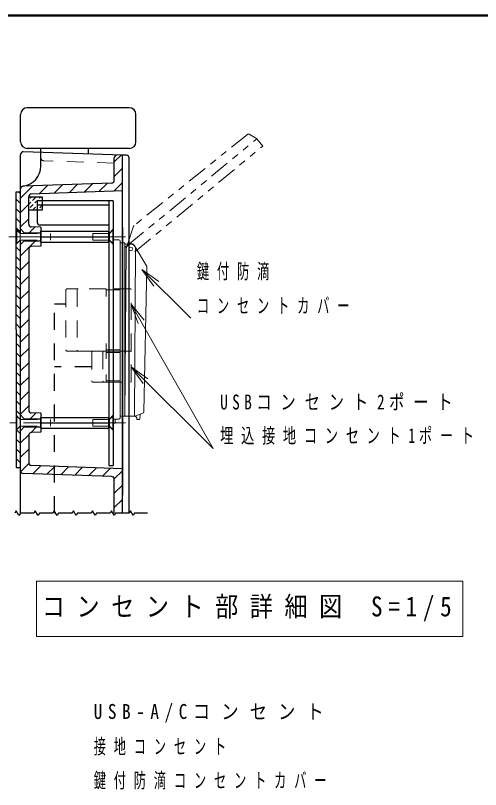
# Model space of a CAD drawing. Units: millimetres on the paper, scale 1:20, with parts at other scales. Extents: x -385 to 0, y 0 to 267.
# Drawn here: x -125.5 to -57, y 153 to 267 of the extents above; entities that cross this region are included whole.
import ezdxf

# ---------------------------------------------------------------- set-up
doc = ezdxf.new("R2010")
doc.units = ezdxf.units.MM
for name, pattern in [('USER1', [4.5, 2.5, -2]), ('USER2', [6, 3, -1, 1, -1]), ('USER3', [8, 3, -1, 1, -1, 1, -1])]:
    doc.linetypes.add(name, pattern=pattern)
doc.layers.add('LY_1', color=7, linetype='Continuous', lineweight=13)
doc.layers.add('LY_2', color=7, linetype='Continuous', lineweight=13)
doc.styles.add('ＭＳ ゴシック', font='')
doc.styles.get('ＭＳ ゴシック').set_extended_font_data('MS Gothic')

# ---------------------------------------------------------------- blocks, each defined once
blk = doc.blocks.new('open_arrow')
at = {"color": 0, "linetype": 'Continuous', "lineweight": -2}
blk.add_lwpolyline([(7.5, 1.25), (0, 0), (7.5, -1.25)], dxfattribs=at)

msp = doc.modelspace()

# ---------------------------------------------------------------- linework, layer by layer
at = {"layer": 'LY_1', "lineweight": 25}
for p, q in [((-108.757, 253.412), (-123.757, 253.412)), ((-124.757, 248.412), (-124.757, 252.412)), ((-107.757, 248.412), (-107.757, 252.412)), ((-108.757, 247.412), (-123.757, 247.412)), ((-114.757, 247.412), (-123.591, 247.412)), ((-121.757, 244.84), (-121.757, 247.412)), ((-114.757, 246.586), (-114.757, 247.412)), ((-124.757, 234.912), (-124.757, 246.521)), ((-109.757, 246.412), (-124.343, 246.921)), ((-109.157, 246.412), (-109.757, 246.412)), ((-109.757, 193.714), (-109.757, 246.412)), ((-110.957, 242.718), (-110.957, 246.04)), ((-108.757, 193.714), (-108.757, 246.012)), ((-111.343, 242.319), (-124.371, 241.864)), ((-125.397, 220.712), (-125.397, 241.012)), ((-125.397, 241.012), (-124.757, 241.012)), ((-109.757, 241.173), (-123.171, 240.705)), ((-123.557, 236.261), (-123.557, 240.305)), ((-123.557, 240.305), (-121.557, 240.305)), ((-121.557, 240.305), (-121.557, 238.305)), ((-121.557, 238.305), (-123.557, 238.305)), ((-124.897, 235.012), (-125.397, 235.512)), ((-124.897, 235.012), (-124.757, 235.012)), ((-124.197, 235.012), (-124.757, 235.572)), ((-124.197, 235.012), (-121.757, 235.012)), ((-121.757, 235.812), (-123.171, 235.861)), ((-121.757, 235.812), (-121.757, 233.012)), ((-121.757, 233.612), (-121.757, 235.212)), ((-121.757, 235.212), (-111.757, 235.212)), ((-111.757, 233.612), (-111.757, 235.212)), ((-109.757, 235.753), (-109.757, 196.353)), ((-109.757, 235.753), (-109.757, 196.353)), ((-109.757, 235.653), (-109.757, 196.453)), ((-109.757, 235.653), (-109.757, 196.453)), ((-124.897, 233.812), (-125.397, 233.312)), ((-124.897, 233.812), (-124.757, 233.812)), ((-124.757, 193.714), (-124.757, 233.912)), ((-124.197, 233.812), (-124.757, 233.252)), ((-124.197, 233.812), (-121.757, 233.812)), ((-121.757, 234.412), (-111.757, 234.412)), ((-123.557, 232.563), (-123.557, 208.861)), ((-121.757, 233.012), (-123.171, 232.962)), ((-121.757, 233.612), (-111.757, 233.612)), ((-125.397, 220.712), (-125.397, 200.412)), ((-124.897, 207.612), (-125.397, 208.112)), ((-124.897, 207.612), (-124.757, 207.612)), ((-124.197, 207.612), (-124.757, 208.172)), ((-124.197, 207.612), (-121.757, 207.612)), ((-121.757, 208.412), (-123.171, 208.461)), ((-121.757, 208.412), (-121.757, 205.612)), ((-121.757, 206.212), (-121.757, 207.812)), ((-121.757, 207.812), (-111.757, 207.812)), ((-111.757, 206.212), (-111.757, 207.812)), ((-124.897, 206.412), (-125.397, 205.912)), ((-124.897, 206.412), (-124.757, 206.412)), ((-124.197, 206.412), (-124.757, 205.852)), ((-124.197, 206.412), (-121.757, 206.412)), ((-121.757, 207.012), (-111.757, 207.012)), ((-121.757, 205.612), (-123.171, 205.562)), ((-121.757, 206.212), (-111.757, 206.212)), ((-123.557, 205.163), (-123.557, 201.118)), ((-109.757, 200.25), (-123.171, 200.719)), ((-125.397, 200.412), (-124.757, 200.412)), ((-111.343, 199.105), (-124.371, 199.56)), ((-110.957, 193.714), (-110.957, 198.705))]:
    msp.add_line(p, q, dxfattribs=at)
at = {"layer": 'LY_1', "color": 40, "linetype": 'USER3'}
for p, q in [((-108.953, 233.153), (-89.983, 248.846)), ((-91.342, 249.489), (-108.039, 236.062)), ((-91.116, 249.506), (-90.013, 248.864)), ((-89.96, 248.819), (-89.09, 247.768)), ((-107.916, 232.194), (-89.09, 247.768)), ((-108.103, 235.971), (-109.245, 232.615))]:
    msp.add_line(p, q, dxfattribs=at)
at = {"layer": 'LY_1'}
for p, q in [((-110.957, 245.425), (-109.963, 246.419)), ((-110.957, 243.304), (-109.757, 244.504)), ((-124.757, 240.111), (-122.954, 241.913)), ((-122, 240.746), (-120.756, 241.99)), ((-119.802, 240.823), (-118.558, 242.067)), ((-117.604, 240.899), (-116.36, 242.144)), ((-115.406, 240.976), (-114.162, 242.22)), ((-113.208, 241.053), (-111.963, 242.297)), ((-111.01, 241.13), (-109.757, 242.383)), ((-124.757, 240.722), (-125.046, 241.012)), ((-124.757, 239.308), (-125.397, 239.948)), ((-123.557, 239.188), (-123.248, 239.497)), ((-123.347, 240.105), (-123.147, 240.305)), ((-122.994, 239.751), (-122.57, 240.175)), ((-122.64, 239.398), (-122.216, 239.822)), ((-121.962, 240.076), (-121.733, 240.305)), ((-121.608, 239.723), (-121.557, 239.774)), ((-124.757, 237.894), (-125.397, 238.534)), ((-124.757, 237.989), (-123.557, 239.189)), ((-123.319, 238.719), (-122.895, 239.143)), ((-122.966, 238.365), (-122.541, 238.789)), ((-122.319, 238.305), (-122.188, 238.436)), ((-122.287, 239.044), (-122.259, 239.072)), ((-121.933, 238.69), (-121.557, 239.067)), ((-121.58, 238.337), (-121.557, 238.36)), ((-124.757, 236.48), (-125.397, 237.12)), ((-124.757, 235.868), (-123.557, 237.068)), ((-124.757, 235.065), (-125.397, 235.705)), ((-123.491, 235.012), (-122.66, 235.843)), ((-124.757, 233.651), (-124.907, 233.801)), ((-124.757, 231.625), (-122.57, 233.812)), ((-124.757, 232.237), (-125.397, 232.877)), ((-124.757, 230.823), (-125.397, 231.463)), ((-124.757, 229.504), (-123.557, 230.704)), ((-124.757, 229.408), (-125.397, 230.048)), ((-106.891, 229.604), (-99.707, 222.42)), ((-124.757, 227.994), (-125.397, 228.634)), ((-124.757, 227.383), (-123.557, 228.583)), ((-124.757, 226.58), (-125.397, 227.22)), ((-124.757, 225.166), (-125.397, 225.806)), ((-124.757, 225.261), (-123.557, 226.461)), ((-124.757, 223.752), (-125.397, 224.392)), ((-124.757, 223.14), (-123.557, 224.34)), ((-108.477, 224.477), (-96.412, 203.213)), ((-124.757, 222.337), (-125.397, 222.977)), ((-124.757, 220.923), (-125.397, 221.563)), ((-124.757, 221.019), (-123.557, 222.219)), ((-124.757, 219.509), (-125.397, 220.149)), ((-124.757, 218.897), (-123.557, 220.097)), ((-124.757, 218.095), (-125.397, 218.735)), ((-124.757, 216.776), (-123.557, 217.976)), ((-124.757, 216.681), (-125.397, 217.321)), ((-124.757, 215.266), (-125.397, 215.906)), ((-124.757, 214.655), (-123.557, 215.855)), ((-124.757, 213.852), (-125.397, 214.492)), ((-108.477, 215.277), (-96.412, 203.213)), ((-124.757, 212.533), (-123.557, 213.733)), ((-124.757, 212.438), (-125.397, 213.078)), ((-124.757, 211.024), (-125.397, 211.664)), ((-124.757, 210.412), (-123.557, 211.612)), ((-124.757, 209.609), (-125.397, 210.249)), ((-124.757, 208.195), (-125.397, 208.835)), ((-124.757, 208.291), (-123.557, 209.491)), ((-123.314, 207.612), (-122.489, 208.437)), ((-123.254, 205.551), (-122.393, 206.412)), ((-124.757, 205.367), (-125.349, 205.959)), ((-124.757, 204.048), (-123.545, 205.26)), ((-124.757, 203.953), (-125.397, 204.593)), ((-124.757, 202.538), (-125.397, 203.178)), ((-124.757, 201.927), (-123.557, 203.127)), ((-124.757, 201.124), (-125.397, 201.764)), ((-124.734, 199.828), (-123.544, 201.018)), ((-122.931, 199.51), (-121.771, 200.67)), ((-120.881, 199.438), (-119.721, 200.598)), ((-118.832, 199.366), (-117.671, 200.527)), ((-116.782, 199.295), (-115.622, 200.455)), ((-114.732, 199.223), (-113.572, 200.384)), ((-112.682, 199.152), (-111.522, 200.312)), ((-110.959, 198.753), (-109.757, 199.956)), ((-110.957, 196.635), (-109.757, 197.835)), ((-110.957, 194.514), (-109.757, 195.714)), ((-122.426, 183.675), (-122.426, 175.542)), ((-59.626, 183.675), (-122.426, 183.675)), ((-59.626, 175.542), (-59.626, 183.675)), ((-122.426, 175.542), (-59.626, 175.542))]:
    msp.add_line(p, q, dxfattribs=at)
at = {"layer": 'LY_1', "linetype": 'USER1'}
for p, q in [((-110.957, 245.254), (-121.371, 245.617)), ((-125.357, 235.412), (-125.297, 235.412)), ((-125.357, 233.412), (-125.357, 235.412)), ((-125.297, 235.412), (-124.797, 234.912)), ((-125.297, 233.412), (-125.297, 235.412)), ((-124.797, 233.912), (-124.797, 234.912)), ((-124.797, 234.912), (-120.357, 234.912)), ((-120.357, 233.912), (-120.357, 234.912)), ((-114.117, 233.912), (-114.117, 234.912)), ((-111.677, 234.912), (-114.117, 234.912)), ((-111.177, 235.412), (-111.677, 234.912)), ((-111.677, 233.912), (-111.677, 234.912)), ((-111.117, 235.412), (-111.177, 235.412)), ((-111.177, 233.412), (-111.177, 235.412)), ((-111.117, 233.412), (-111.117, 235.412)), ((-125.297, 233.412), (-124.797, 233.912)), ((-124.797, 233.912), (-120.357, 233.912)), ((-111.677, 233.912), (-114.117, 233.912)), ((-111.177, 233.412), (-111.677, 233.912)), ((-125.357, 233.412), (-125.297, 233.412)), ((-111.117, 233.412), (-111.177, 233.412)), ((-118.077, 226.557), (-118.077, 217.755)), ((-116.257, 226.757), (-117.877, 226.757)), ((-116.417, 226.597), (-116.417, 217.715)), ((-112.157, 226.757), (-116.257, 226.757)), ((-112.157, 226.747), (-112.157, 226.757)), ((-108.577, 226.747), (-112.157, 226.747)), ((-112.157, 225.634), (-112.157, 226.747)), ((-110.177, 226.577), (-112.157, 226.577)), ((-110.077, 226.477), (-110.077, 217.835)), ((-108.477, 217.665), (-108.477, 226.647)), ((-112.157, 217.565), (-112.157, 218.678)), ((-112.157, 217.735), (-110.177, 217.735)), ((-117.877, 217.555), (-116.257, 217.555)), ((-116.257, 217.555), (-112.157, 217.538)), ((-114.277, 217.357), (-114.277, 213.197)), ((-112.457, 217.557), (-114.077, 217.557)), ((-112.617, 217.397), (-112.617, 213.157)), ((-112.157, 217.557), (-112.457, 217.557)), ((-112.157, 217.547), (-112.157, 217.574)), ((-112.157, 217.565), (-108.577, 217.565)), ((-112.157, 217.538), (-112.157, 217.565)), ((-112.157, 216.434), (-112.157, 217.547)), ((-108.577, 217.547), (-112.157, 217.547)), ((-110.177, 217.377), (-112.157, 217.377)), ((-110.077, 217.277), (-110.077, 213.277)), ((-108.477, 213.107), (-108.477, 217.447)), ((-112.157, 213.007), (-112.157, 214.12)), ((-112.157, 213.177), (-110.177, 213.177)), ((-114.077, 212.997), (-112.457, 212.997)), ((-112.457, 212.997), (-112.157, 212.997)), ((-112.157, 212.997), (-112.157, 213.007)), ((-112.157, 213.007), (-108.577, 213.007)), ((-125.357, 208.012), (-125.297, 208.012)), ((-125.357, 208.012), (-125.357, 206.012)), ((-125.297, 208.012), (-125.297, 206.012)), ((-125.297, 208.012), (-124.797, 207.512)), ((-124.797, 207.512), (-124.797, 206.512)), ((-124.797, 207.512), (-120.357, 207.512)), ((-120.357, 207.512), (-120.357, 206.512)), ((-114.117, 206.512), (-114.117, 207.512)), ((-111.677, 207.512), (-114.117, 207.512)), ((-111.177, 208.012), (-111.677, 207.512)), ((-111.677, 206.512), (-111.677, 207.512)), ((-111.117, 208.012), (-111.177, 208.012)), ((-111.177, 206.012), (-111.177, 208.012)), ((-111.117, 206.012), (-111.117, 208.012)), ((-125.297, 206.012), (-124.797, 206.512)), ((-124.797, 206.512), (-120.357, 206.512)), ((-111.677, 206.512), (-114.117, 206.512)), ((-111.177, 206.012), (-111.677, 206.512)), ((-125.357, 206.012), (-125.297, 206.012)), ((-111.117, 206.012), (-111.177, 206.012))]:
    msp.add_line(p, q, dxfattribs=at)
at = {"layer": 'LY_1', "color": 4, "lineweight": 25}
for p, q in [((-122.297, 239.712), (-122.297, 239.072)), ((-111.117, 239.712), (-122.297, 239.712)), ((-122.297, 239.712), (-122.297, 236.512)), ((-111.757, 239.712), (-111.757, 200.712)), ((-111.117, 239.712), (-111.117, 200.712)), ((-111.757, 239.072), (-122.297, 239.072)), ((-111.757, 236.112), (-121.897, 236.112)), ((-111.617, 235.012), (-111.757, 235.012)), ((-111.617, 235.012), (-111.117, 235.512)), ((-111.617, 233.812), (-111.757, 233.812)), ((-111.617, 233.812), (-111.117, 233.312)), ((-111.617, 207.612), (-111.757, 207.612)), ((-111.617, 207.612), (-111.117, 208.112)), ((-111.617, 206.412), (-111.757, 206.412)), ((-111.617, 206.412), (-111.117, 205.912)), ((-111.757, 200.712), (-111.117, 200.712))]:
    msp.add_line(p, q, dxfattribs=at)
at = {"layer": 'LY_1', "linetype": 'USER2'}
for p, q in [((-110.181, 234.412), (-126.496, 234.412)), ((-109.325, 234.412), (-126.356, 234.412)), ((-109.325, 207.012), (-126.356, 207.012))]:
    msp.add_line(p, q, dxfattribs=at)
at = {"layer": 'LY_1', "color": 40}
for p, q in [((-110.277, 233.964), (-111.117, 233.964)), ((-111.117, 233.964), (-111.117, 219.894)), ((-110.077, 233.764), (-110.077, 219.894)), ((-109.377, 233.534), (-110.077, 233.534)), ((-109.207, 232.618), (-109.378, 207.999)), ((-109.377, 233.534), (-109.377, 207.994)), ((-108.698, 233.314), (-109.377, 233.314)), ((-109.304, 232.969), (-109.305, 232.889)), ((-109.151, 232.888), (-109.305, 232.889)), ((-109.304, 232.969), (-108.651, 233.34)), ((-106.194, 230.147), (-108.03, 233.179)), ((-107.807, 232.609), (-107.978, 207.989)), ((-106.612, 208.617), (-106.165, 230.039)), ((-111.117, 219.894), (-111.117, 207.564)), ((-110.077, 207.764), (-110.077, 219.894)), ((-110.277, 207.564), (-111.117, 207.564)), ((-111.117, 207.564), (-111.117, 206.934)), ((-110.817, 207.564), (-110.817, 206.934)), ((-109.377, 207.994), (-110.077, 207.994)), ((-108.014, 207.99), (-109.378, 207.999)), ((-106.744, 208.433), (-107.945, 208.001)), ((-107.31, 207.485), (-107.522, 207.486)), ((-107.132, 208.178), (-107.211, 207.572)), ((-110.817, 206.934), (-111.117, 206.934))]:
    msp.add_line(p, q, dxfattribs=at)
at = {"layer": 'LY_1', "linetype": 'USER1', "lineweight": 25}
for p, q in [((-119.757, 193.714), (-119.757, 224.477)), ((-118.077, 224.477), (-119.757, 224.477)), ((-114.277, 215.277), (-119.757, 215.277))]:
    msp.add_line(p, q, dxfattribs=at)
at = {"layer": 'LY_1', "lineweight": 25}
msp.add_lwpolyline([(-106.077, 193.714), (-107.981, 193.714), (-108.181, 193.367), (-108.581, 194.06), (-108.781, 193.714), (-110.781, 193.714), (-110.981, 193.367), (-111.381, 194.06), (-111.581, 193.714), (-113.581, 193.714), (-113.781, 193.367), (-114.181, 194.06), (-114.381, 193.714), (-116.381, 193.714), (-116.581, 193.367), (-116.981, 194.06), (-117.181, 193.714), (-119.181, 193.714), (-119.381, 193.367), (-119.781, 194.06), (-119.981, 193.714), (-121.981, 193.714), (-122.181, 193.367), (-122.581, 194.06), (-122.781, 193.714), (-124.781, 193.714), (-124.981, 193.367), (-125.381, 194.06), (-125.581, 193.714)], dxfattribs=at)
at = {"layer": 'LY_1', "color": 40}
msp.add_circle((-108.507, 232.614), 0.27, dxfattribs=at)
at = {"layer": 'LY_1', "lineweight": 25}
for centre, radius, start, end in [((-123.757, 252.412), 1, 90, 180), ((-108.757, 252.412), 1, 0, 90), ((-123.757, 248.412), 1, 180, 270), ((-108.757, 248.412), 1, 270, 0), ((-124.357, 246.521), 0.4, 88, 180), ((-110.557, 246.04), 0.4, 88, 180), ((-109.157, 246.012), 0.4, 0, 90), ((-124.757, 244.84), 3, 276.75633, 0), ((-124.357, 241.464), 0.4, 92, 180), ((-111.357, 242.718), 0.4, 272, 0), ((-123.157, 240.305), 0.4, 92, 180), ((-123.157, 236.261), 0.4, 180, 268), ((-123.157, 232.563), 0.4, 92, 180), ((-123.157, 208.861), 0.4, 180, 268), ((-123.157, 205.163), 0.4, 92, 180), ((-123.157, 201.118), 0.4, 180, 268), ((-124.357, 199.96), 0.4, 180, 268), ((-111.357, 198.705), 0.4, 0, 88)]:
    msp.add_arc(centre, radius, start, end, dxfattribs=at)
at = {"layer": 'LY_1', "color": 40, "linetype": 'USER3'}
for centre, start, end in [((-91.217, 249.333), 59.7858, 128.80501), ((-90.114, 248.691), 39.60001, 59.7858), ((-107.914, 235.906), 128.80501, 161.20189)]:
    msp.add_arc(centre, 0.2, start, end, dxfattribs=at)
at = {"layer": 'LY_1', "linetype": 'USER1'}
for centre, radius, start, end in [((-121.357, 246.017), 0.4, 180, 268), ((-117.877, 226.557), 0.2, 90, 180), ((-116.257, 226.597), 0.16, 90, 180), ((-110.177, 226.477), 0.1, 0, 90), ((-108.577, 226.647), 0.1, 0, 90), ((-117.877, 217.755), 0.2, 180, 270), ((-110.177, 217.835), 0.1, 270, 0), ((-116.257, 217.715), 0.16, 180, 270), ((-114.077, 217.357), 0.2, 90, 180), ((-112.457, 217.397), 0.16, 90, 180), ((-110.177, 217.277), 0.1, 0, 90), ((-108.577, 217.665), 0.1, 270, 0), ((-108.577, 217.447), 0.1, 0, 90), ((-114.077, 213.197), 0.2, 180, 270), ((-110.177, 213.277), 0.1, 270, 0), ((-112.457, 213.157), 0.16, 180, 270), ((-108.577, 213.107), 0.1, 270, 0)]:
    msp.add_arc(centre, radius, start, end, dxfattribs=at)
at = {"layer": 'LY_1', "color": 4, "lineweight": 25}
msp.add_arc((-121.897, 236.512), 0.4, 180, 270, dxfattribs=at)
at = {"layer": 'LY_1', "color": 40}
for centre, radius, start, end in [((-110.277, 233.764), 0.2, 0, 90), ((-108.507, 232.614), 0.7, 31.2019, 179.6), ((-108.424, 232.94), 0.46, 31.20189, 119.6), ((-108.507, 232.614), 0.7, 359.60001, 31.2019), ((-106.365, 230.043), 0.2, 358.80501, 31.20189), ((-106.812, 208.621), 0.2, 289.7858, 358.80501), ((-110.277, 207.764), 0.2, 270, 0.00001), ((-108.021, 207.59), 0.4, 359.59999, 89.59999), ((-108.013, 208.19), 0.2, 269.60001, 289.7858), ((-107.521, 207.586), 0.1, 179.6, 269.60001), ((-107.31, 207.585), 0.1, 269.60001, 352.61479), ((-106.934, 208.153), 0.2, 109.7858, 172.61479)]:
    msp.add_arc(centre, radius, start, end, dxfattribs=at)
at = {"layer": 'LY_2', "lineweight": 50}
msp.add_line((0, 267), (-385, 267), dxfattribs=at)

# ---------------------------------------------------------------- block references
at = {"layer": 'LY_1', "xscale": 0.4, "yscale": 0.4}
for p, rotation in [((-106.891, 229.604), 315), ((-108.477, 224.477), 299.6), ((-108.477, 215.277), 315)]:
    msp.add_blockref('open_arrow', p, dxfattribs=dict(at, rotation=rotation))

# ---------------------------------------------------------------- texts
at = {"layer": 'LY_1', "style": 'ＭＳ ゴシック'}
for s, insert, char_height, attachment_point in [('\\T1.64;\\W0.6;鍵付防滴', (-98.793, 229.22), 2.199, 4), ('\\T1.64;\\W0.6;コンセントカバー', (-98.793, 224.22), 2.199, 4), ('\\T1.58;\\W0.75;USBコンセント2ポート\u3000', (-95.366, 210.013), 2.199, 4), ('\\T1.58;\\W0.65;埋込接地コンセント1ポート', (-95.366, 205.013), 2.199, 4), ('\\T1.5;\\W0.85;コンセント部詳細図\\~S=1/5', (-91.026, 179.609), 2.933, 5), ('\\T1.64;\\W0.85;USB-A/Cコンセント', (-113.986, 164.226), 2.199, 4), ('\\T1.64;\\W0.6;接地コンセント', (-113.986, 159.226), 2.199, 4), ('\\T1.64;\\W0.6;鍵付防滴コンセントカバー', (-113.986, 154.226), 2.199, 4)]:
    msp.add_mtext(s, dxfattribs=dict(at, insert=insert, char_height=char_height, attachment_point=attachment_point))

doc.saveas('drawing.dxf')
